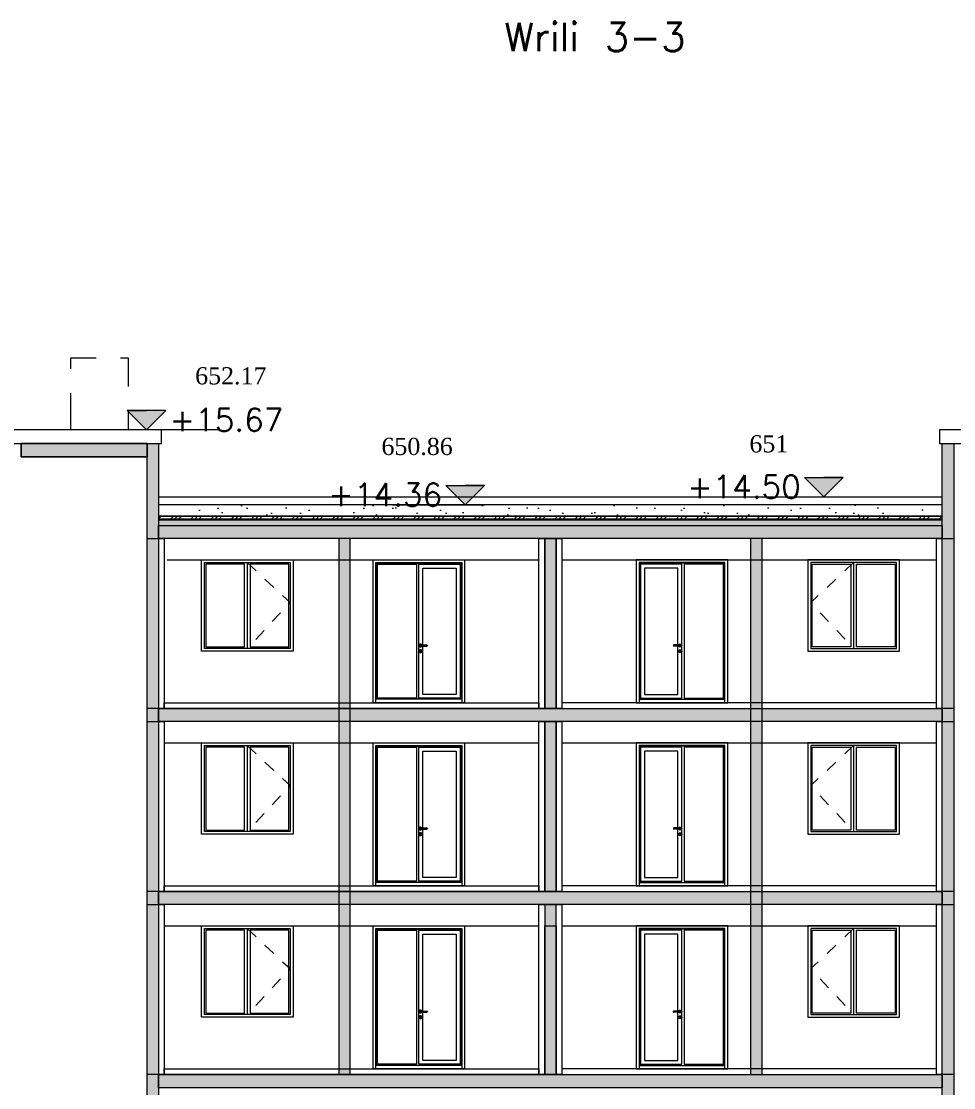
# Model space of a CAD drawing. Header units: metres. Extents: x 476297 to 476657, y 4620828 to 4621206.
# Drawn here: x 476544.78 to 476561.08, y 4621145.32 to 4621163.97 of the extents above; entities that cross this region are included whole.
import ezdxf

# ---------------------------------------------------------------- set-up
doc = ezdxf.new("R2010")
doc.units = ezdxf.units.M
doc.header["$MEASUREMENT"] = 0
doc.linetypes.add('Dashed', pattern=[0.423333, 0.211667, -0.211667])
doc.linetypes.add('Long Dashed', pattern=[1.058333, 0.635, -0.423333])
for name, color, linetype in [('0_0 Architecture', 7, 'Continuous'), ('0_Pen_No__1', 7, 'Continuous'), ('0_Pen_No__250', 7, 'Continuous'), ('0_Pen_No__7', 7, 'Continuous'), ('2D Drafting - General_Pen_No__250', 7, 'Continuous'), ('2D Drafting - General_Pen_No__7', 7, 'Continuous'), ('Annotation - Text_Pen_No__7_Pen_No__7', 7, 'Continuous'), ('gegmebi_Pen_No__7', 7, 'Continuous'), ('New0_Pen_No__7', 7, 'Continuous'), ('New2D Drafting - General_Pen_No__1', 7, 'Continuous'), ('New2D Drafting - General_Pen_No__250', 7, 'Continuous'), ('New2D Drafting - General_Pen_No__250_Pen_No__7', 7, 'Continuous'), ('Newgegmebi_Pen_No__7', 7, 'Continuous'), ('NewNew_piketebi_Pen_No__7', 7, 'Continuous'), ('NewStructural - Bearing', 7, 'Continuous'), ('Structural - Bearing_Pen_No__7_Pen_No__7', 7, 'Continuous'), ('zoma', 7, 'Continuous'), ('zoma_Pen_No__1', 7, 'Continuous')]:
    doc.layers.add(name, color=color, linetype=linetype)
doc.styles.add('GENERATED_STYLE_2', font='arial.ttf')
doc.styles.add('GENERATED_STYLE_6', font='times.ttf')
doc.dimstyles.new('GENERATED_STYLE__1', dxfattribs={"dimtxt": 0.2, "dimasz": 0.064421, "dimexe": 0.18, "dimexo": 0.003, "dimgap": 0.09, "dimtad": 1, "dimtih": 1, "dimtoh": 1, "dimzin": 0, "dimdsep": 46, "dimtxsty": 'GENERATED_STYLE_2', "dimblk": 'ARROWHEAD_2', "dimblk1": 'ARROWHEAD_2', "dimblk2": 'ARROWHEAD_2', "dimcen": 0.09, "dimclrd": 142, "dimclre": 142, "dimclrt": 142, "dimadec": 0, "dimazin": 0, "dimtfac": 1, "dimtdec": 4, "dimtmove": 0, "dimatfit": 3, "dimfxl": 1, "dimtolj": 1, "dimtzin": 0, "dimarcsym": 0})

# ---------------------------------------------------------------- blocks, each defined once
blk = doc.blocks.new('*D105', base_point=(476844.527, 4621385.791))
at = {"layer": 'zoma', "color": 142, "linetype": 'Continuous', "lineweight": 0, "transparency": 16777216}
for p, q in [((476533.019, 4621138.123), (476533.061, 4621138.123)), ((476533.085, 4621138.165), (476533.036, 4621138.081)), ((476533.061, 4621138.059), (476533.061, 4621138.187)), ((476533.061, 4621138.123), (476575.001, 4621138.123)), ((476574.976, 4621138.081), (476575.025, 4621138.165)), ((476575.001, 4621138.059), (476575.001, 4621138.187)), ((476575.001, 4621138.123), (476575.042, 4621138.123))]:
    blk.add_line(p, q, dxfattribs=at)
at = {"layer": 'zoma', "color": 142, "lineweight": 0, "transparency": 16777216, "insert": (476553.689, 4621138.163), "char_height": 0.2, "attachment_point": 7, "style": 'GENERATED_STYLE_2'}
blk.add_mtext('\\A1;{\\pql;\\fArial CYR|b0|i0|c204|p34;41,94}', dxfattribs=at)
blk = doc.blocks.new('ARROWHEAD_2')
at = {"color": 0, "linetype": 'Continuous', "lineweight": 0}
for p, q in [((0, 0), (-1, 0)), ((-0.38, -0.66), (0.38, 0.66))]:
    blk.add_line(p, q, dxfattribs=at)

msp = doc.modelspace()

# ---------------------------------------------------------------- hatches: boundary and pattern name
at = {"layer": '0_0 Architecture', "linetype": 'Continuous', "lineweight": 0}
h = msp.add_hatch(dxfattribs=at)
h.set_pattern_fill('CUT_STONE', style=0, pattern_type=2)
h.set_pattern_definition([(45, (476844.52715, 4621386.59104), (-0.25455844, 0.25455844), [0, -0.24, 0, -0.36]), (110, (476845.32715, 4621386.59104), (0.33828934, 0.12312725), [0, -0.176, 0, -0.304])])
h.paths.add_polyline_path([(476560.881, 4621155.512), (476547.181, 4621155.512), (476547.181, 4621155.312), (476560.881, 4621155.312)])
h = msp.add_hatch(dxfattribs=at)
h.set_pattern_fill('ALUMINUM', style=0, pattern_type=2)
h.set_pattern_definition([(45, (476844.52715, 4621385.79104), (-0.1767767, 0.1767767), []), (45, (476844.4918, 4621385.8264), (-0.1767767, 0.1767767), []), (45, (476844.45644, 4621385.86175), (-0.1767767, 0.1767767), [])])
h.paths.add_polyline_path([(476560.881, 4621155.312), (476547.181, 4621155.312), (476547.181, 4621155.262), (476560.881, 4621155.262)])
h = msp.add_hatch(dxfattribs=at)
h.set_pattern_fill('STRUCTURAL_CONCRETE', style=0, pattern_type=2)
h.set_pattern_definition([(0, (476844.52715, 4621385.79104), (0, 0.6235383), [0.06, -0.3]), (0, (476844.70715, 4621386.1028), (0, 0.6235383), [0.06, -0.3]), (60, (476844.52715, 4621385.79104), (-0.54, 0.3117692), [0.06, -0.3]), (60, (476844.88715, 4621385.79104), (-0.54, 0.3117692), [0.06, -0.3]), (120, (476844.58715, 4621385.79104), (0.54, 0.3117692), [0.06, -0.3]), (120, (476844.94715, 4621385.79104), (0.54, 0.3117692), [0.06, -0.3]), (0, (476844.52715, 4621385.85104), (0, 0.120000005), [0, -0.120000005, 0, -0.180000007]), (45, (476844.58715, 4621385.85104), (-0.084852817, 0.084852817), [0, -0.090000004, 0, -0.150000006])])
h.paths.add_polyline_path([(476560.881, 4621155.251), (476547.181, 4621155.251), (476547.181, 4621155.152), (476560.881, 4621155.152)])
at = {"layer": '0_Pen_No__250', "linetype": 'Continuous', "lineweight": 0}
for points in [[(476546.971, 4621156.822), (476547.309, 4621157.159), (476546.634, 4621157.159)], [(476558.811, 4621155.651), (476558.474, 4621155.989), (476559.149, 4621155.989)], [(476552.54, 4621155.512), (476552.203, 4621155.85), (476552.878, 4621155.85)]]:
    msp.add_hatch(color=142, dxfattribs=at).paths.add_polyline_path(points)
at = {"layer": '2D Drafting - General_Pen_No__250', "linetype": 'Continuous', "lineweight": 0}
for points in [[(476560.881, 4621155.152), (476560.881, 4621154.922), (476547.181, 4621154.922), (476547.181, 4621155.152)], [(476547.181, 4621151.952), (476560.881, 4621151.952), (476560.881, 4621151.722), (476547.181, 4621151.722)], [(476560.881, 4621148.752), (476560.881, 4621148.522), (476547.181, 4621148.522), (476547.181, 4621148.752)], [(476547.181, 4621145.552), (476560.881, 4621145.552), (476560.881, 4621145.322), (476547.181, 4621145.322)]]:
    msp.add_hatch(color=7, dxfattribs=at).paths.add_polyline_path(points)
at = {"layer": 'New2D Drafting - General_Pen_No__250', "linetype": 'Continuous', "lineweight": 0}
for color, points in [(7, [(476544.781, 4621156.352), (476544.781, 4621156.582), (476546.981, 4621156.582), (476546.981, 4621156.352)]), (154, [(476546.981, 4621156.582), (476547.181, 4621156.582), (476547.181, 4621140.352), (476546.981, 4621140.352)]), (154, [(476560.881, 4621140.352), (476560.881, 4621156.582), (476561.081, 4621156.582), (476561.081, 4621140.352)]), (7, [(476550.33, 4621145.551), (476550.53, 4621145.551), (476550.53, 4621154.922), (476550.33, 4621154.922)]), (7, [(476553.931, 4621154.922), (476554.131, 4621154.922), (476554.131, 4621151.952), (476553.931, 4621151.952)]), (7, [(476554.131, 4621154.922), (476553.931, 4621154.922), (476553.931, 4621151.952), (476554.131, 4621151.952)]), (7, [(476557.53, 4621145.551), (476557.73, 4621145.551), (476557.73, 4621154.922), (476557.53, 4621154.922)]), (7, [(476553.931, 4621151.722), (476554.131, 4621151.722), (476554.131, 4621148.752), (476553.931, 4621148.752)]), (7, [(476554.131, 4621151.722), (476553.931, 4621151.722), (476553.931, 4621148.752), (476554.131, 4621148.752)]), (7, [(476554.131, 4621148.522), (476553.931, 4621148.522), (476553.931, 4621145.551), (476554.131, 4621145.551)]), (7, [(476553.931, 4621148.152), (476554.131, 4621148.152), (476554.131, 4621145.552), (476553.931, 4621145.552)])]:
    msp.add_hatch(color=color, dxfattribs=at).paths.add_polyline_path(points)
at = {"layer": 'New2D Drafting - General_Pen_No__250_Pen_No__7', "linetype": 'Continuous', "lineweight": 0}
h = msp.add_hatch(dxfattribs=at)
h.set_pattern_fill('BATT_INSULATION', style=0, pattern_type=2)
h.set_pattern_definition([(60, (476844.52715, 4621385.791044), (-0.038971143, 0.0225), []), (122.833095, (476844.52715, 4621385.791044), (0.0368060797, 0.01875), [])])
h.paths.add_polyline_path([(476547.181, 4621155.251), (476560.881, 4621155.251), (476560.881, 4621155.262), (476547.181, 4621155.262)])

# ---------------------------------------------------------------- linework, layer by layer
at = {"layer": '0_0 Architecture', "color": 7, "linetype": 'Continuous', "lineweight": 0, "flags": 128}
for points in [[(476560.881, 4621155.512), (476547.181, 4621155.512), (476547.181, 4621155.312), (476560.881, 4621155.312)], [(476560.881, 4621155.312), (476547.181, 4621155.312), (476547.181, 4621155.262), (476560.881, 4621155.262)], [(476560.881, 4621155.251), (476547.181, 4621155.251), (476547.181, 4621155.152), (476560.881, 4621155.152)]]:
    msp.add_lwpolyline(points, close=True, dxfattribs=at)
at = {"layer": '0_Pen_No__1', "color": 7, "linetype": 'Continuous', "lineweight": 0, "flags": 128}
for points in [[(476546.971, 4621156.822), (476546.634, 4621157.159), (476546.971, 4621157.159)], [(476546.971, 4621156.822), (476547.309, 4621157.159), (476546.971, 4621157.159)], [(476548.234, 4621156.822), (476546.634, 4621156.822)], [(476558.811, 4621155.651), (476558.474, 4621155.989), (476558.811, 4621155.989)], [(476558.811, 4621155.651), (476559.149, 4621155.989), (476558.811, 4621155.989)], [(476552.54, 4621155.512), (476552.203, 4621155.85), (476552.54, 4621155.85)], [(476552.54, 4621155.512), (476552.878, 4621155.85), (476552.54, 4621155.85)], [(476557.549, 4621155.652), (476559.149, 4621155.651)], [(476551.278, 4621155.512), (476552.878, 4621155.512)]]:
    msp.add_lwpolyline(points, dxfattribs=at)
at = {"layer": '0_Pen_No__250', "color": 142, "linetype": 'Continuous', "lineweight": 0, "flags": 128}
for points in [[(476546.971, 4621156.822), (476547.309, 4621157.159), (476546.634, 4621157.159)], [(476558.811, 4621155.651), (476558.474, 4621155.989), (476559.149, 4621155.989)], [(476552.54, 4621155.512), (476552.203, 4621155.85), (476552.878, 4621155.85)]]:
    msp.add_lwpolyline(points, close=True, dxfattribs=at)
at = {"layer": '0_Pen_No__7', "color": 252, "linetype": 'Continuous', "lineweight": 0, "flags": 128}
for points in [[(476547.931, 4621154.552), (476549.531, 4621154.552), (476549.531, 4621152.952), (476547.931, 4621152.952)], [(476560.131, 4621154.552), (476558.531, 4621154.552), (476558.531, 4621152.952), (476560.131, 4621152.952)], [(476547.931, 4621151.352), (476549.531, 4621151.352), (476549.531, 4621149.752), (476547.931, 4621149.752)], [(476560.131, 4621151.352), (476558.531, 4621151.352), (476558.531, 4621149.752), (476560.131, 4621149.752)], [(476547.931, 4621148.152), (476549.531, 4621148.152), (476549.531, 4621146.552), (476547.931, 4621146.552)], [(476560.131, 4621148.152), (476558.531, 4621148.152), (476558.531, 4621146.552), (476560.131, 4621146.552)]]:
    msp.add_lwpolyline(points, close=True, dxfattribs=at)
at = {"layer": '2D Drafting - General_Pen_No__250', "color": 7, "linetype": 'Continuous', "lineweight": 0, "flags": 128}
for points in [[(476560.881, 4621155.152), (476560.881, 4621154.922), (476547.181, 4621154.922), (476547.181, 4621155.152)], [(476547.181, 4621151.952), (476560.881, 4621151.952), (476560.881, 4621151.722), (476547.181, 4621151.722)], [(476560.881, 4621148.752), (476560.881, 4621148.522), (476547.181, 4621148.522), (476547.181, 4621148.752)], [(476547.181, 4621145.552), (476560.881, 4621145.552), (476560.881, 4621145.322), (476547.181, 4621145.322)]]:
    msp.add_lwpolyline(points, close=True, dxfattribs=at)
at = {"layer": '2D Drafting - General_Pen_No__7', "color": 252, "linetype": 'Dashed', "lineweight": 0, "flags": 128}
for points in [[(476548.73, 4621154.502), (476549.48, 4621153.803), (476548.731, 4621153.002)], [(476559.331, 4621154.502), (476558.581, 4621153.803), (476559.331, 4621153.002)], [(476548.73, 4621151.302), (476549.48, 4621150.603), (476548.731, 4621149.802)], [(476559.331, 4621151.302), (476558.581, 4621150.603), (476559.331, 4621149.802)], [(476548.73, 4621148.102), (476549.48, 4621147.403), (476548.731, 4621146.602)], [(476559.331, 4621148.102), (476558.581, 4621147.403), (476559.331, 4621146.602)]]:
    msp.add_lwpolyline(points, dxfattribs=at)
at = {"layer": '2D Drafting - General_Pen_No__7', "color": 252, "linetype": 'Continuous', "lineweight": 0, "flags": 128}
for points in [[(476552.526, 4621152.052), (476550.93, 4621152.052), (476550.93, 4621154.552), (476552.53, 4621154.552)], [(476552.53, 4621154.552), (476552.53, 4621152.052), (476552.526, 4621152.052)], [(476555.535, 4621152.052), (476557.131, 4621152.052), (476557.131, 4621154.552), (476555.531, 4621154.552)], [(476555.531, 4621154.552), (476555.531, 4621152.052), (476555.535, 4621152.052)], [(476552.526, 4621148.852), (476550.93, 4621148.852), (476550.93, 4621151.352), (476552.53, 4621151.352)], [(476552.53, 4621151.352), (476552.53, 4621148.852), (476552.526, 4621148.852)], [(476555.535, 4621148.852), (476557.131, 4621148.852), (476557.131, 4621151.352), (476555.531, 4621151.352)], [(476555.531, 4621151.352), (476555.531, 4621148.852), (476555.535, 4621148.852)], [(476552.526, 4621145.652), (476550.93, 4621145.652), (476550.93, 4621148.152), (476552.53, 4621148.152)], [(476552.53, 4621148.152), (476552.53, 4621145.652), (476552.526, 4621145.652)], [(476555.534, 4621145.652), (476557.13, 4621145.652), (476557.13, 4621148.152), (476555.53, 4621148.152)], [(476555.53, 4621148.152), (476555.53, 4621145.652), (476555.534, 4621145.652)]]:
    msp.add_lwpolyline(points, dxfattribs=at)
for points in [[(476550.98, 4621154.502), (476552.48, 4621154.502), (476552.48, 4621152.052), (476550.98, 4621152.052)], [(476550.99, 4621154.492), (476552.47, 4621154.492), (476552.47, 4621152.112), (476550.99, 4621152.112)], [(476551.005, 4621154.477), (476551.69, 4621154.477), (476551.69, 4621152.132), (476551.005, 4621152.132)], [(476551.73, 4621154.477), (476552.455, 4621154.477), (476552.455, 4621152.132), (476551.73, 4621152.132)], [(476557.081, 4621154.502), (476555.581, 4621154.502), (476555.581, 4621152.052), (476557.081, 4621152.052)], [(476557.071, 4621154.492), (476555.591, 4621154.492), (476555.591, 4621152.112), (476557.071, 4621152.112)], [(476556.331, 4621154.477), (476555.606, 4621154.477), (476555.606, 4621152.132), (476556.331, 4621152.132)], [(476557.056, 4621154.477), (476556.371, 4621154.477), (476556.371, 4621152.132), (476557.056, 4621152.132)], [(476551.8, 4621154.407), (476552.385, 4621154.407), (476552.385, 4621152.197), (476551.8, 4621152.197)], [(476556.261, 4621154.407), (476555.676, 4621154.407), (476555.676, 4621152.197), (476556.261, 4621152.197)], [(476550.98, 4621151.302), (476552.48, 4621151.302), (476552.48, 4621148.852), (476550.98, 4621148.852)], [(476550.99, 4621151.292), (476552.47, 4621151.292), (476552.47, 4621148.912), (476550.99, 4621148.912)], [(476557.081, 4621151.302), (476555.581, 4621151.302), (476555.581, 4621148.852), (476557.081, 4621148.852)], [(476557.071, 4621151.292), (476555.591, 4621151.292), (476555.591, 4621148.912), (476557.071, 4621148.912)], [(476551.005, 4621151.277), (476551.69, 4621151.277), (476551.69, 4621148.932), (476551.005, 4621148.932)], [(476551.73, 4621151.277), (476552.455, 4621151.277), (476552.455, 4621148.932), (476551.73, 4621148.932)], [(476551.8, 4621151.207), (476552.385, 4621151.207), (476552.385, 4621148.997), (476551.8, 4621148.997)], [(476556.331, 4621151.277), (476555.606, 4621151.277), (476555.606, 4621148.932), (476556.331, 4621148.932)], [(476556.261, 4621151.207), (476555.676, 4621151.207), (476555.676, 4621148.997), (476556.261, 4621148.997)], [(476557.056, 4621151.277), (476556.371, 4621151.277), (476556.371, 4621148.932), (476557.056, 4621148.932)], [(476550.98, 4621148.102), (476552.48, 4621148.102), (476552.48, 4621145.652), (476550.98, 4621145.652)], [(476550.99, 4621148.092), (476552.47, 4621148.092), (476552.47, 4621145.712), (476550.99, 4621145.712)], [(476551.005, 4621148.077), (476551.69, 4621148.077), (476551.69, 4621145.732), (476551.005, 4621145.732)], [(476551.73, 4621148.077), (476552.455, 4621148.077), (476552.455, 4621145.732), (476551.73, 4621145.732)], [(476551.8, 4621148.007), (476552.385, 4621148.007), (476552.385, 4621145.797), (476551.8, 4621145.797)], [(476557.08, 4621148.102), (476555.58, 4621148.102), (476555.58, 4621145.652), (476557.08, 4621145.652)], [(476557.07, 4621148.092), (476555.59, 4621148.092), (476555.59, 4621145.712), (476557.07, 4621145.712)], [(476556.33, 4621148.077), (476555.605, 4621148.077), (476555.605, 4621145.732), (476556.33, 4621145.732)], [(476556.26, 4621148.007), (476555.675, 4621148.007), (476555.675, 4621145.797), (476556.26, 4621145.797)], [(476557.055, 4621148.077), (476556.37, 4621148.077), (476556.37, 4621145.732), (476557.055, 4621145.732)]]:
    msp.add_lwpolyline(points, close=True, dxfattribs=at)
at = {"layer": 'gegmebi_Pen_No__7', "color": 7, "linetype": 'Continuous', "lineweight": 0}
msp.add_line((476547.181, 4621155.651), (476560.881, 4621155.651), dxfattribs=at)
at = {"layer": 'gegmebi_Pen_No__7', "color": 7, "linetype": 'Continuous', "lineweight": 0, "flags": 128}
for points in [[(476553.831, 4621151.952), (476547.281, 4621151.952), (476547.281, 4621152.052), (476553.831, 4621152.052)], [(476554.231, 4621151.952), (476560.781, 4621151.952), (476560.781, 4621152.052), (476554.231, 4621152.052)], [(476553.831, 4621148.752), (476547.281, 4621148.752), (476547.281, 4621148.852), (476553.831, 4621148.852)], [(476554.231, 4621148.752), (476560.781, 4621148.752), (476560.781, 4621148.852), (476554.231, 4621148.852)], [(476553.831, 4621145.551), (476547.281, 4621145.551), (476547.281, 4621145.652), (476553.831, 4621145.652)], [(476554.231, 4621145.551), (476560.781, 4621145.551), (476560.781, 4621145.652), (476554.231, 4621145.652)]]:
    msp.add_lwpolyline(points, close=True, dxfattribs=at)
at = {"layer": 'New0_Pen_No__7', "color": 7, "linetype": 'Continuous', "lineweight": 0, "flags": 128}
msp.add_lwpolyline([(476544.781, 4621156.352), (476546.981, 4621156.352), (476546.981, 4621156.582), (476544.781, 4621156.582)], close=True, dxfattribs=at)
at = {"layer": 'New2D Drafting - General_Pen_No__1', "color": 252, "linetype": 'Long Dashed', "lineweight": 0, "flags": 128}
msp.add_lwpolyline([(476545.648, 4621156.832), (476545.648, 4621158.082), (476546.648, 4621158.082), (476546.648, 4621156.832)], dxfattribs=at)
at = {"layer": 'New2D Drafting - General_Pen_No__250', "color": 7, "linetype": 'Continuous', "lineweight": 0, "flags": 128}
for points in [[(476544.781, 4621156.352), (476544.781, 4621156.582), (476546.981, 4621156.582), (476546.981, 4621156.352)], [(476546.981, 4621156.582), (476547.181, 4621156.582), (476547.181, 4621140.352), (476546.981, 4621140.352)], [(476560.881, 4621140.352), (476560.881, 4621156.582), (476561.081, 4621156.582), (476561.081, 4621140.352)], [(476550.33, 4621145.551), (476550.53, 4621145.551), (476550.53, 4621154.922), (476550.33, 4621154.922)], [(476553.931, 4621154.922), (476554.131, 4621154.922), (476554.131, 4621151.952), (476553.931, 4621151.952)], [(476554.131, 4621154.922), (476553.931, 4621154.922), (476553.931, 4621151.952), (476554.131, 4621151.952)], [(476557.53, 4621145.551), (476557.73, 4621145.551), (476557.73, 4621154.922), (476557.53, 4621154.922)], [(476553.931, 4621151.722), (476554.131, 4621151.722), (476554.131, 4621148.752), (476553.931, 4621148.752)], [(476554.131, 4621151.722), (476553.931, 4621151.722), (476553.931, 4621148.752), (476554.131, 4621148.752)], [(476554.131, 4621148.522), (476553.931, 4621148.522), (476553.931, 4621145.551), (476554.131, 4621145.551)], [(476553.931, 4621148.152), (476554.131, 4621148.152), (476554.131, 4621145.552), (476553.931, 4621145.552)]]:
    msp.add_lwpolyline(points, close=True, dxfattribs=at)
at = {"layer": 'New2D Drafting - General_Pen_No__250_Pen_No__7', "color": 7, "linetype": 'Continuous', "lineweight": 0, "flags": 128}
msp.add_lwpolyline([(476547.181, 4621155.251), (476560.881, 4621155.251), (476560.881, 4621155.262), (476547.181, 4621155.262)], close=True, dxfattribs=at)
at = {"layer": 'Newgegmebi_Pen_No__7', "color": 251, "linetype": 'Continuous', "lineweight": 0}
for p, q in [((476547.33, 4621154.552), (476553.831, 4621154.552)), ((476548.88, 4621154.552), (476553.831, 4621154.552)), ((476554.231, 4621154.552), (476560.781, 4621154.552)), ((476554.231, 4621154.552), (476560.781, 4621154.552)), ((476554.231, 4621154.552), (476560.781, 4621154.552)), ((476547.281, 4621151.352), (476553.831, 4621151.352)), ((476554.231, 4621151.352), (476560.781, 4621151.352)), ((476547.281, 4621148.152), (476553.831, 4621148.152)), ((476554.231, 4621148.152), (476560.781, 4621148.152))]:
    msp.add_line(p, q, dxfattribs=at)
at = {"layer": 'Newgegmebi_Pen_No__7', "color": 7, "linetype": 'Continuous', "lineweight": 0}
for points in [[(476547.281, 4621151.952), (476546.981, 4621151.952), (476546.981, 4621154.922), (476547.281, 4621154.922)], [(476554.231, 4621151.952), (476553.831, 4621151.952), (476553.831, 4621154.922), (476554.231, 4621154.922)], [(476561.081, 4621151.952), (476560.781, 4621151.952), (476560.781, 4621154.922), (476561.081, 4621154.922)], [(476547.281, 4621148.752), (476546.981, 4621148.752), (476546.981, 4621151.722), (476547.281, 4621151.722)], [(476554.231, 4621148.752), (476553.831, 4621148.752), (476553.831, 4621151.722), (476554.231, 4621151.722)], [(476561.081, 4621148.752), (476560.781, 4621148.752), (476560.781, 4621151.722), (476561.081, 4621151.722)], [(476547.281, 4621145.551), (476546.981, 4621145.551), (476546.981, 4621148.522), (476547.281, 4621148.522)], [(476554.231, 4621145.551), (476553.831, 4621145.551), (476553.831, 4621148.522), (476554.231, 4621148.522)], [(476561.081, 4621145.551), (476560.781, 4621145.551), (476560.781, 4621148.522), (476561.081, 4621148.522)]]:
    msp.add_lwpolyline(points, close=True, dxfattribs=at)
at = {"layer": 'NewStructural - Bearing', "color": 252, "linetype": 'Continuous', "lineweight": 0}
for p, q in [((476551.738, 4621153.066), (476551.734, 4621153.052)), ((476551.734, 4621153.052), (476551.738, 4621153.039)), ((476551.738, 4621152.966), (476551.734, 4621152.952)), ((476551.747, 4621153.075), (476551.738, 4621153.066)), ((476551.738, 4621153.039), (476551.747, 4621153.029)), ((476551.747, 4621152.975), (476551.738, 4621152.966)), ((476551.761, 4621153.079), (476551.747, 4621153.075)), ((476551.747, 4621153.029), (476551.761, 4621153.025)), ((476551.761, 4621152.979), (476551.747, 4621152.975)), ((476551.754, 4621153.059), (476551.751, 4621153.052)), ((476551.751, 4621153.052), (476551.754, 4621153.045)), ((476551.755, 4621153.059), (476551.753, 4621153.052)), ((476551.753, 4621153.052), (476551.755, 4621153.045)), ((476551.761, 4621153.062), (476551.754, 4621153.059)), ((476551.754, 4621153.045), (476551.761, 4621153.042)), ((476551.754, 4621152.964), (476551.756, 4621152.967)), ((476551.754, 4621152.964), (476551.754, 4621152.962)), ((476551.756, 4621152.956), (476551.754, 4621152.962)), ((476551.756, 4621152.967), (476551.761, 4621152.969)), ((476551.756, 4621152.955), (476551.756, 4621152.956)), ((476551.76, 4621153.059), (476551.758, 4621153.052)), ((476551.758, 4621153.052), (476551.76, 4621153.045)), ((476551.774, 4621153.075), (476551.761, 4621153.079)), ((476551.761, 4621153.062), (476551.762, 4621153.062)), ((476551.761, 4621153.042), (476551.762, 4621153.042)), ((476551.761, 4621153.025), (476551.774, 4621153.029)), ((476551.774, 4621152.975), (476551.761, 4621152.979)), ((476551.761, 4621152.969), (476551.766, 4621152.967)), ((476551.762, 4621153.062), (476551.765, 4621153.062)), ((476551.762, 4621153.042), (476551.765, 4621153.042)), ((476551.765, 4621153.062), (476551.77, 4621153.062)), ((476551.765, 4621153.042), (476551.77, 4621153.042)), ((476551.767, 4621153.059), (476551.766, 4621153.052)), ((476551.766, 4621153.052), (476551.767, 4621153.045)), ((476551.768, 4621152.964), (476551.766, 4621152.967)), ((476551.768, 4621152.962), (476551.766, 4621152.956)), ((476551.766, 4621152.956), (476551.766, 4621152.955)), ((476551.768, 4621152.964), (476551.768, 4621152.962)), ((476551.77, 4621153.062), (476551.776, 4621153.062)), ((476551.77, 4621153.042), (476551.776, 4621153.042)), ((476551.784, 4621153.066), (476551.774, 4621153.075)), ((476551.774, 4621153.029), (476551.784, 4621153.039)), ((476551.784, 4621152.966), (476551.774, 4621152.975)), ((476551.776, 4621153.062), (476551.856, 4621153.062)), ((476551.776, 4621153.042), (476551.856, 4621153.042)), ((476551.785, 4621153.062), (476551.784, 4621153.066)), ((476551.784, 4621153.039), (476551.785, 4621153.042)), ((476551.788, 4621152.952), (476551.784, 4621152.966)), ((476551.856, 4621153.062), (476551.862, 4621153.062)), ((476551.856, 4621153.042), (476551.862, 4621153.042)), ((476551.862, 4621153.062), (476551.867, 4621153.062)), ((476551.862, 4621153.042), (476551.867, 4621153.042)), ((476551.864, 4621153.059), (476551.866, 4621153.052)), ((476551.866, 4621153.052), (476551.864, 4621153.045)), ((476551.867, 4621153.062), (476551.87, 4621153.062)), ((476551.867, 4621153.042), (476551.87, 4621153.042)), ((476551.87, 4621153.062), (476551.871, 4621153.062)), ((476551.87, 4621153.042), (476551.871, 4621153.042)), ((476551.871, 4621153.062), (476551.878, 4621153.059)), ((476551.878, 4621153.045), (476551.871, 4621153.042)), ((476551.872, 4621153.059), (476551.874, 4621153.052)), ((476551.874, 4621153.052), (476551.872, 4621153.045)), ((476551.877, 4621153.059), (476551.879, 4621153.052)), ((476551.879, 4621153.052), (476551.877, 4621153.045)), ((476551.878, 4621153.059), (476551.881, 4621153.052)), ((476551.881, 4621153.052), (476551.878, 4621153.045)), ((476556.183, 4621153.059), (476556.18, 4621153.052)), ((476556.18, 4621153.052), (476556.183, 4621153.045)), ((476556.185, 4621153.059), (476556.182, 4621153.052)), ((476556.182, 4621153.052), (476556.185, 4621153.045)), ((476556.19, 4621153.062), (476556.183, 4621153.059)), ((476556.183, 4621153.045), (476556.19, 4621153.042)), ((476556.19, 4621153.059), (476556.187, 4621153.052)), ((476556.187, 4621153.052), (476556.19, 4621153.045)), ((476556.191, 4621153.062), (476556.19, 4621153.062)), ((476556.191, 4621153.042), (476556.19, 4621153.042)), ((476556.195, 4621153.062), (476556.191, 4621153.062)), ((476556.195, 4621153.042), (476556.191, 4621153.042)), ((476556.199, 4621153.062), (476556.195, 4621153.062)), ((476556.199, 4621153.042), (476556.195, 4621153.042)), ((476556.197, 4621153.059), (476556.196, 4621153.052)), ((476556.196, 4621153.052), (476556.197, 4621153.045)), ((476556.205, 4621153.062), (476556.199, 4621153.062)), ((476556.205, 4621153.042), (476556.199, 4621153.042)), ((476556.285, 4621153.062), (476556.205, 4621153.062)), ((476556.285, 4621153.042), (476556.205, 4621153.042)), ((476556.273, 4621152.952), (476556.277, 4621152.966)), ((476556.276, 4621153.062), (476556.277, 4621153.066)), ((476556.277, 4621153.039), (476556.276, 4621153.042)), ((476556.277, 4621153.066), (476556.287, 4621153.075)), ((476556.287, 4621153.029), (476556.277, 4621153.039)), ((476556.277, 4621152.966), (476556.287, 4621152.975)), ((476556.291, 4621153.062), (476556.285, 4621153.062)), ((476556.291, 4621153.042), (476556.285, 4621153.042)), ((476556.287, 4621153.075), (476556.3, 4621153.079)), ((476556.3, 4621153.025), (476556.287, 4621153.029)), ((476556.287, 4621152.975), (476556.3, 4621152.979)), ((476556.296, 4621153.062), (476556.291, 4621153.062)), ((476556.296, 4621153.042), (476556.291, 4621153.042)), ((476556.294, 4621152.964), (476556.293, 4621152.962)), ((476556.293, 4621152.962), (476556.295, 4621152.956)), ((476556.294, 4621153.059), (476556.295, 4621153.052)), ((476556.295, 4621153.052), (476556.294, 4621153.045)), ((476556.294, 4621152.964), (476556.295, 4621152.967)), ((476556.3, 4621152.969), (476556.295, 4621152.967)), ((476556.295, 4621152.956), (476556.295, 4621152.955)), ((476556.299, 4621153.062), (476556.296, 4621153.062)), ((476556.299, 4621153.042), (476556.296, 4621153.042)), ((476556.3, 4621153.062), (476556.299, 4621153.062)), ((476556.3, 4621153.042), (476556.299, 4621153.042)), ((476556.3, 4621153.079), (476556.314, 4621153.075)), ((476556.3, 4621153.062), (476556.307, 4621153.059)), ((476556.307, 4621153.045), (476556.3, 4621153.042)), ((476556.314, 4621153.029), (476556.3, 4621153.025)), ((476556.3, 4621152.979), (476556.314, 4621152.975)), ((476556.306, 4621152.967), (476556.3, 4621152.969)), ((476556.301, 4621153.059), (476556.303, 4621153.052)), ((476556.303, 4621153.052), (476556.301, 4621153.045)), ((476556.305, 4621152.956), (476556.308, 4621152.962)), ((476556.305, 4621152.955), (476556.305, 4621152.956)), ((476556.306, 4621153.059), (476556.309, 4621153.052)), ((476556.309, 4621153.052), (476556.306, 4621153.045)), ((476556.307, 4621152.964), (476556.306, 4621152.967)), ((476556.307, 4621153.059), (476556.31, 4621153.052)), ((476556.31, 4621153.052), (476556.307, 4621153.045)), ((476556.307, 4621152.964), (476556.308, 4621152.962)), ((476556.314, 4621153.075), (476556.324, 4621153.066)), ((476556.324, 4621153.039), (476556.314, 4621153.029)), ((476556.314, 4621152.975), (476556.324, 4621152.966)), ((476556.324, 4621153.066), (476556.327, 4621153.052)), ((476556.327, 4621153.052), (476556.324, 4621153.039)), ((476556.324, 4621152.966), (476556.327, 4621152.952)), ((476551.734, 4621152.952), (476551.738, 4621152.939)), ((476551.738, 4621152.939), (476551.747, 4621152.929)), ((476551.747, 4621152.929), (476551.761, 4621152.925)), ((476551.756, 4621152.955), (476551.756, 4621152.952)), ((476551.756, 4621152.952), (476551.756, 4621152.949)), ((476551.756, 4621152.949), (476551.756, 4621152.943)), ((476551.756, 4621152.943), (476551.756, 4621152.94)), ((476551.757, 4621152.936), (476551.756, 4621152.94)), ((476551.761, 4621152.935), (476551.757, 4621152.936)), ((476551.765, 4621152.936), (476551.761, 4621152.935)), ((476551.761, 4621152.925), (476551.774, 4621152.929)), ((476551.766, 4621152.94), (476551.765, 4621152.936)), ((476551.766, 4621152.955), (476551.766, 4621152.952)), ((476551.766, 4621152.952), (476551.766, 4621152.949)), ((476551.766, 4621152.949), (476551.766, 4621152.943)), ((476551.766, 4621152.943), (476551.766, 4621152.94)), ((476551.774, 4621152.929), (476551.784, 4621152.939)), ((476551.784, 4621152.939), (476551.788, 4621152.952)), ((476556.277, 4621152.939), (476556.273, 4621152.952)), ((476556.287, 4621152.929), (476556.277, 4621152.939)), ((476556.3, 4621152.925), (476556.287, 4621152.929)), ((476556.295, 4621152.955), (476556.295, 4621152.952)), ((476556.295, 4621152.952), (476556.295, 4621152.949)), ((476556.295, 4621152.949), (476556.295, 4621152.943)), ((476556.295, 4621152.943), (476556.295, 4621152.94)), ((476556.295, 4621152.94), (476556.297, 4621152.936)), ((476556.297, 4621152.936), (476556.3, 4621152.935)), ((476556.3, 4621152.935), (476556.304, 4621152.936)), ((476556.314, 4621152.929), (476556.3, 4621152.925)), ((476556.304, 4621152.936), (476556.305, 4621152.94)), ((476556.305, 4621152.955), (476556.305, 4621152.952)), ((476556.305, 4621152.952), (476556.305, 4621152.949)), ((476556.305, 4621152.949), (476556.305, 4621152.943)), ((476556.305, 4621152.943), (476556.305, 4621152.94)), ((476556.324, 4621152.939), (476556.314, 4621152.929)), ((476556.327, 4621152.952), (476556.324, 4621152.939)), ((476551.738, 4621149.866), (476551.734, 4621149.852)), ((476551.734, 4621149.852), (476551.738, 4621149.839)), ((476551.747, 4621149.876), (476551.738, 4621149.866)), ((476551.738, 4621149.839), (476551.747, 4621149.829)), ((476551.761, 4621149.879), (476551.747, 4621149.876)), ((476551.747, 4621149.829), (476551.761, 4621149.825)), ((476551.754, 4621149.859), (476551.751, 4621149.852)), ((476551.751, 4621149.852), (476551.754, 4621149.845)), ((476551.755, 4621149.859), (476551.753, 4621149.852)), ((476551.753, 4621149.852), (476551.755, 4621149.845)), ((476551.761, 4621149.862), (476551.754, 4621149.859)), ((476551.754, 4621149.845), (476551.761, 4621149.842)), ((476551.76, 4621149.859), (476551.758, 4621149.852)), ((476551.758, 4621149.852), (476551.76, 4621149.845)), ((476551.774, 4621149.876), (476551.761, 4621149.879)), ((476551.761, 4621149.862), (476551.762, 4621149.862)), ((476551.761, 4621149.842), (476551.762, 4621149.842)), ((476551.761, 4621149.825), (476551.774, 4621149.829)), ((476551.762, 4621149.862), (476551.765, 4621149.862)), ((476551.762, 4621149.842), (476551.765, 4621149.842)), ((476551.765, 4621149.862), (476551.77, 4621149.862)), ((476551.765, 4621149.842), (476551.77, 4621149.842)), ((476551.767, 4621149.859), (476551.766, 4621149.852)), ((476551.766, 4621149.852), (476551.767, 4621149.845)), ((476551.77, 4621149.862), (476551.776, 4621149.862)), ((476551.77, 4621149.842), (476551.776, 4621149.842)), ((476551.784, 4621149.866), (476551.774, 4621149.876)), ((476551.774, 4621149.829), (476551.784, 4621149.839)), ((476551.776, 4621149.862), (476551.856, 4621149.862)), ((476551.776, 4621149.842), (476551.856, 4621149.842)), ((476551.785, 4621149.862), (476551.784, 4621149.866)), ((476551.784, 4621149.839), (476551.785, 4621149.842)), ((476551.856, 4621149.862), (476551.862, 4621149.862)), ((476551.856, 4621149.842), (476551.862, 4621149.842)), ((476551.862, 4621149.862), (476551.867, 4621149.862)), ((476551.862, 4621149.842), (476551.867, 4621149.842)), ((476551.864, 4621149.859), (476551.866, 4621149.852)), ((476551.866, 4621149.852), (476551.864, 4621149.845)), ((476551.867, 4621149.862), (476551.87, 4621149.862)), ((476551.867, 4621149.842), (476551.87, 4621149.842)), ((476551.87, 4621149.862), (476551.871, 4621149.862)), ((476551.87, 4621149.842), (476551.871, 4621149.842)), ((476551.871, 4621149.862), (476551.878, 4621149.859)), ((476551.878, 4621149.845), (476551.871, 4621149.842)), ((476551.872, 4621149.859), (476551.874, 4621149.852)), ((476551.874, 4621149.852), (476551.872, 4621149.845)), ((476551.877, 4621149.859), (476551.879, 4621149.852)), ((476551.879, 4621149.852), (476551.877, 4621149.845)), ((476551.878, 4621149.859), (476551.881, 4621149.852)), ((476551.881, 4621149.852), (476551.878, 4621149.845)), ((476556.183, 4621149.859), (476556.18, 4621149.852)), ((476556.18, 4621149.852), (476556.183, 4621149.845)), ((476556.185, 4621149.859), (476556.182, 4621149.852)), ((476556.182, 4621149.852), (476556.185, 4621149.845)), ((476556.19, 4621149.862), (476556.183, 4621149.859)), ((476556.183, 4621149.845), (476556.19, 4621149.842)), ((476556.19, 4621149.859), (476556.187, 4621149.852)), ((476556.187, 4621149.852), (476556.19, 4621149.845)), ((476556.191, 4621149.862), (476556.19, 4621149.862)), ((476556.191, 4621149.842), (476556.19, 4621149.842)), ((476556.195, 4621149.862), (476556.191, 4621149.862)), ((476556.195, 4621149.842), (476556.191, 4621149.842)), ((476556.199, 4621149.862), (476556.195, 4621149.862)), ((476556.199, 4621149.842), (476556.195, 4621149.842)), ((476556.197, 4621149.859), (476556.196, 4621149.852)), ((476556.196, 4621149.852), (476556.197, 4621149.845)), ((476556.205, 4621149.862), (476556.199, 4621149.862)), ((476556.205, 4621149.842), (476556.199, 4621149.842)), ((476556.285, 4621149.862), (476556.205, 4621149.862)), ((476556.285, 4621149.842), (476556.205, 4621149.842)), ((476556.276, 4621149.862), (476556.277, 4621149.866)), ((476556.277, 4621149.839), (476556.276, 4621149.842)), ((476556.277, 4621149.866), (476556.287, 4621149.876)), ((476556.287, 4621149.829), (476556.277, 4621149.839)), ((476556.291, 4621149.862), (476556.285, 4621149.862)), ((476556.291, 4621149.842), (476556.285, 4621149.842)), ((476556.287, 4621149.876), (476556.3, 4621149.879)), ((476556.3, 4621149.825), (476556.287, 4621149.829)), ((476556.296, 4621149.862), (476556.291, 4621149.862)), ((476556.296, 4621149.842), (476556.291, 4621149.842)), ((476556.294, 4621149.859), (476556.295, 4621149.852)), ((476556.295, 4621149.852), (476556.294, 4621149.845)), ((476556.299, 4621149.862), (476556.296, 4621149.862)), ((476556.299, 4621149.842), (476556.296, 4621149.842)), ((476556.3, 4621149.862), (476556.299, 4621149.862)), ((476556.3, 4621149.842), (476556.299, 4621149.842)), ((476556.3, 4621149.879), (476556.314, 4621149.876)), ((476556.3, 4621149.862), (476556.307, 4621149.859)), ((476556.307, 4621149.845), (476556.3, 4621149.842)), ((476556.314, 4621149.829), (476556.3, 4621149.825)), ((476556.301, 4621149.859), (476556.303, 4621149.852)), ((476556.303, 4621149.852), (476556.301, 4621149.845)), ((476556.306, 4621149.859), (476556.309, 4621149.852)), ((476556.309, 4621149.852), (476556.306, 4621149.845)), ((476556.307, 4621149.859), (476556.31, 4621149.852)), ((476556.31, 4621149.852), (476556.307, 4621149.845)), ((476556.314, 4621149.876), (476556.324, 4621149.866)), ((476556.324, 4621149.839), (476556.314, 4621149.829)), ((476556.324, 4621149.866), (476556.327, 4621149.852)), ((476556.327, 4621149.852), (476556.324, 4621149.839)), ((476551.738, 4621149.766), (476551.734, 4621149.752)), ((476551.734, 4621149.752), (476551.738, 4621149.739)), ((476551.747, 4621149.776), (476551.738, 4621149.766)), ((476551.738, 4621149.739), (476551.747, 4621149.729)), ((476551.761, 4621149.779), (476551.747, 4621149.776)), ((476551.747, 4621149.729), (476551.761, 4621149.725)), ((476551.754, 4621149.764), (476551.756, 4621149.767)), ((476551.754, 4621149.764), (476551.754, 4621149.762)), ((476551.756, 4621149.757), (476551.754, 4621149.762)), ((476551.756, 4621149.767), (476551.761, 4621149.77)), ((476551.756, 4621149.755), (476551.756, 4621149.757)), ((476551.756, 4621149.755), (476551.756, 4621149.752)), ((476551.756, 4621149.752), (476551.756, 4621149.749)), ((476551.756, 4621149.749), (476551.756, 4621149.744)), ((476551.756, 4621149.744), (476551.756, 4621149.74)), ((476551.757, 4621149.736), (476551.756, 4621149.74)), ((476551.761, 4621149.735), (476551.757, 4621149.736)), ((476551.774, 4621149.776), (476551.761, 4621149.779)), ((476551.761, 4621149.77), (476551.766, 4621149.767)), ((476551.765, 4621149.736), (476551.761, 4621149.735)), ((476551.761, 4621149.725), (476551.774, 4621149.729)), ((476551.766, 4621149.74), (476551.765, 4621149.736)), ((476551.768, 4621149.764), (476551.766, 4621149.767)), ((476551.768, 4621149.762), (476551.766, 4621149.757)), ((476551.766, 4621149.757), (476551.766, 4621149.755)), ((476551.766, 4621149.755), (476551.766, 4621149.752)), ((476551.766, 4621149.752), (476551.766, 4621149.749)), ((476551.766, 4621149.749), (476551.766, 4621149.744)), ((476551.766, 4621149.744), (476551.766, 4621149.74)), ((476551.768, 4621149.764), (476551.768, 4621149.762)), ((476551.784, 4621149.766), (476551.774, 4621149.776)), ((476551.774, 4621149.729), (476551.784, 4621149.739)), ((476551.788, 4621149.752), (476551.784, 4621149.766)), ((476551.784, 4621149.739), (476551.788, 4621149.752)), ((476556.273, 4621149.752), (476556.277, 4621149.766)), ((476556.277, 4621149.739), (476556.273, 4621149.752)), ((476556.277, 4621149.766), (476556.287, 4621149.776)), ((476556.287, 4621149.729), (476556.277, 4621149.739)), ((476556.287, 4621149.776), (476556.3, 4621149.779)), ((476556.3, 4621149.725), (476556.287, 4621149.729)), ((476556.294, 4621149.764), (476556.293, 4621149.762)), ((476556.293, 4621149.762), (476556.295, 4621149.757)), ((476556.294, 4621149.764), (476556.295, 4621149.767)), ((476556.3, 4621149.77), (476556.295, 4621149.767)), ((476556.295, 4621149.757), (476556.295, 4621149.755)), ((476556.295, 4621149.755), (476556.295, 4621149.752)), ((476556.295, 4621149.752), (476556.295, 4621149.749)), ((476556.295, 4621149.749), (476556.295, 4621149.744)), ((476556.295, 4621149.744), (476556.295, 4621149.74)), ((476556.295, 4621149.74), (476556.297, 4621149.736)), ((476556.297, 4621149.736), (476556.3, 4621149.735)), ((476556.3, 4621149.779), (476556.314, 4621149.776)), ((476556.306, 4621149.767), (476556.3, 4621149.77)), ((476556.3, 4621149.735), (476556.304, 4621149.736)), ((476556.314, 4621149.729), (476556.3, 4621149.725)), ((476556.304, 4621149.736), (476556.305, 4621149.74)), ((476556.305, 4621149.757), (476556.308, 4621149.762)), ((476556.305, 4621149.755), (476556.305, 4621149.757)), ((476556.305, 4621149.755), (476556.305, 4621149.752)), ((476556.305, 4621149.752), (476556.305, 4621149.749)), ((476556.305, 4621149.749), (476556.305, 4621149.744)), ((476556.305, 4621149.744), (476556.305, 4621149.74)), ((476556.307, 4621149.764), (476556.306, 4621149.767)), ((476556.307, 4621149.764), (476556.308, 4621149.762)), ((476556.314, 4621149.776), (476556.324, 4621149.766)), ((476556.324, 4621149.739), (476556.314, 4621149.729)), ((476556.324, 4621149.766), (476556.327, 4621149.752)), ((476556.327, 4621149.752), (476556.324, 4621149.739)), ((476551.738, 4621146.666), (476551.734, 4621146.652)), ((476551.734, 4621146.652), (476551.738, 4621146.639)), ((476551.747, 4621146.676), (476551.738, 4621146.666)), ((476551.738, 4621146.639), (476551.747, 4621146.629)), ((476551.761, 4621146.679), (476551.747, 4621146.676)), ((476551.747, 4621146.629), (476551.761, 4621146.625)), ((476551.754, 4621146.66), (476551.751, 4621146.652)), ((476551.751, 4621146.652), (476551.754, 4621146.645)), ((476551.755, 4621146.66), (476551.753, 4621146.652)), ((476551.753, 4621146.652), (476551.755, 4621146.645)), ((476551.761, 4621146.662), (476551.754, 4621146.66)), ((476551.754, 4621146.645), (476551.761, 4621146.642)), ((476551.76, 4621146.66), (476551.758, 4621146.652)), ((476551.758, 4621146.652), (476551.76, 4621146.645)), ((476551.774, 4621146.676), (476551.761, 4621146.679)), ((476551.761, 4621146.662), (476551.762, 4621146.662)), ((476551.761, 4621146.642), (476551.762, 4621146.642)), ((476551.761, 4621146.625), (476551.774, 4621146.629)), ((476551.762, 4621146.662), (476551.765, 4621146.662)), ((476551.762, 4621146.642), (476551.765, 4621146.642)), ((476551.765, 4621146.662), (476551.77, 4621146.662)), ((476551.765, 4621146.642), (476551.77, 4621146.642)), ((476551.767, 4621146.66), (476551.766, 4621146.652)), ((476551.766, 4621146.652), (476551.767, 4621146.645)), ((476551.77, 4621146.662), (476551.776, 4621146.662)), ((476551.77, 4621146.642), (476551.776, 4621146.642)), ((476551.784, 4621146.666), (476551.774, 4621146.676)), ((476551.774, 4621146.629), (476551.784, 4621146.639)), ((476551.776, 4621146.662), (476551.856, 4621146.662)), ((476551.776, 4621146.642), (476551.856, 4621146.642)), ((476551.785, 4621146.662), (476551.784, 4621146.666)), ((476551.784, 4621146.639), (476551.785, 4621146.642)), ((476551.856, 4621146.662), (476551.862, 4621146.662)), ((476551.856, 4621146.642), (476551.862, 4621146.642)), ((476551.862, 4621146.662), (476551.867, 4621146.662)), ((476551.862, 4621146.642), (476551.867, 4621146.642)), ((476551.864, 4621146.66), (476551.866, 4621146.652)), ((476551.866, 4621146.652), (476551.864, 4621146.645)), ((476551.867, 4621146.662), (476551.87, 4621146.662)), ((476551.867, 4621146.642), (476551.87, 4621146.642)), ((476551.87, 4621146.662), (476551.871, 4621146.662)), ((476551.87, 4621146.642), (476551.871, 4621146.642)), ((476551.871, 4621146.662), (476551.878, 4621146.66)), ((476551.878, 4621146.645), (476551.871, 4621146.642)), ((476551.872, 4621146.66), (476551.874, 4621146.652)), ((476551.874, 4621146.652), (476551.872, 4621146.645)), ((476551.877, 4621146.66), (476551.879, 4621146.652)), ((476551.879, 4621146.652), (476551.877, 4621146.645)), ((476551.878, 4621146.66), (476551.881, 4621146.652)), ((476551.881, 4621146.652), (476551.878, 4621146.645)), ((476556.182, 4621146.66), (476556.179, 4621146.652)), ((476556.179, 4621146.652), (476556.182, 4621146.645)), ((476556.184, 4621146.66), (476556.181, 4621146.652)), ((476556.181, 4621146.652), (476556.184, 4621146.645)), ((476556.189, 4621146.662), (476556.182, 4621146.66)), ((476556.182, 4621146.645), (476556.189, 4621146.642)), ((476556.188, 4621146.66), (476556.186, 4621146.652)), ((476556.186, 4621146.652), (476556.188, 4621146.645)), ((476556.19, 4621146.662), (476556.189, 4621146.662)), ((476556.19, 4621146.642), (476556.189, 4621146.642)), ((476556.194, 4621146.662), (476556.19, 4621146.662)), ((476556.194, 4621146.642), (476556.19, 4621146.642)), ((476556.198, 4621146.662), (476556.194, 4621146.662)), ((476556.196, 4621146.66), (476556.194, 4621146.652)), ((476556.194, 4621146.652), (476556.196, 4621146.645)), ((476556.198, 4621146.642), (476556.194, 4621146.642)), ((476556.204, 4621146.662), (476556.198, 4621146.662)), ((476556.204, 4621146.642), (476556.198, 4621146.642)), ((476556.284, 4621146.662), (476556.204, 4621146.662)), ((476556.284, 4621146.642), (476556.204, 4621146.642)), ((476556.275, 4621146.662), (476556.276, 4621146.666)), ((476556.276, 4621146.639), (476556.275, 4621146.642)), ((476556.276, 4621146.666), (476556.286, 4621146.676)), ((476556.286, 4621146.629), (476556.276, 4621146.639)), ((476556.29, 4621146.662), (476556.284, 4621146.662)), ((476556.29, 4621146.642), (476556.284, 4621146.642)), ((476556.286, 4621146.676), (476556.299, 4621146.679)), ((476556.299, 4621146.625), (476556.286, 4621146.629)), ((476556.295, 4621146.662), (476556.29, 4621146.662)), ((476556.295, 4621146.642), (476556.29, 4621146.642)), ((476556.293, 4621146.66), (476556.294, 4621146.652)), ((476556.294, 4621146.652), (476556.293, 4621146.645)), ((476556.298, 4621146.662), (476556.295, 4621146.662)), ((476556.298, 4621146.642), (476556.295, 4621146.642)), ((476556.299, 4621146.662), (476556.298, 4621146.662)), ((476556.299, 4621146.642), (476556.298, 4621146.642)), ((476556.299, 4621146.679), (476556.313, 4621146.676)), ((476556.299, 4621146.662), (476556.306, 4621146.66)), ((476556.306, 4621146.645), (476556.299, 4621146.642)), ((476556.313, 4621146.629), (476556.299, 4621146.625)), ((476556.3, 4621146.66), (476556.302, 4621146.652)), ((476556.302, 4621146.652), (476556.3, 4621146.645)), ((476556.305, 4621146.66), (476556.307, 4621146.652)), ((476556.307, 4621146.652), (476556.305, 4621146.645)), ((476556.306, 4621146.66), (476556.309, 4621146.652)), ((476556.309, 4621146.652), (476556.306, 4621146.645)), ((476556.313, 4621146.676), (476556.322, 4621146.666)), ((476556.322, 4621146.639), (476556.313, 4621146.629)), ((476556.322, 4621146.666), (476556.326, 4621146.652)), ((476556.326, 4621146.652), (476556.322, 4621146.639)), ((476551.738, 4621146.566), (476551.734, 4621146.552)), ((476551.734, 4621146.552), (476551.738, 4621146.539)), ((476551.747, 4621146.576), (476551.738, 4621146.566)), ((476551.738, 4621146.539), (476551.747, 4621146.529)), ((476551.761, 4621146.579), (476551.747, 4621146.576)), ((476551.747, 4621146.529), (476551.761, 4621146.525)), ((476551.754, 4621146.564), (476551.756, 4621146.568)), ((476551.754, 4621146.564), (476551.754, 4621146.562)), ((476551.756, 4621146.557), (476551.754, 4621146.562)), ((476551.756, 4621146.568), (476551.761, 4621146.57)), ((476551.756, 4621146.555), (476551.756, 4621146.557)), ((476551.756, 4621146.555), (476551.756, 4621146.552)), ((476551.756, 4621146.552), (476551.756, 4621146.55)), ((476551.756, 4621146.55), (476551.756, 4621146.544)), ((476551.756, 4621146.544), (476551.756, 4621146.54)), ((476551.757, 4621146.536), (476551.756, 4621146.54)), ((476551.761, 4621146.535), (476551.757, 4621146.536)), ((476551.774, 4621146.576), (476551.761, 4621146.579)), ((476551.761, 4621146.57), (476551.766, 4621146.568)), ((476551.765, 4621146.536), (476551.761, 4621146.535)), ((476551.761, 4621146.525), (476551.774, 4621146.529)), ((476551.766, 4621146.54), (476551.765, 4621146.536)), ((476551.768, 4621146.564), (476551.766, 4621146.568)), ((476551.768, 4621146.562), (476551.766, 4621146.557)), ((476551.766, 4621146.557), (476551.766, 4621146.555)), ((476551.766, 4621146.555), (476551.766, 4621146.552)), ((476551.766, 4621146.552), (476551.766, 4621146.55)), ((476551.766, 4621146.55), (476551.766, 4621146.544)), ((476551.766, 4621146.544), (476551.766, 4621146.54)), ((476551.768, 4621146.564), (476551.768, 4621146.562)), ((476551.784, 4621146.566), (476551.774, 4621146.576)), ((476551.774, 4621146.529), (476551.784, 4621146.539)), ((476551.788, 4621146.552), (476551.784, 4621146.566)), ((476551.784, 4621146.539), (476551.788, 4621146.552)), ((476556.272, 4621146.552), (476556.276, 4621146.566)), ((476556.276, 4621146.539), (476556.272, 4621146.552)), ((476556.276, 4621146.566), (476556.286, 4621146.576)), ((476556.286, 4621146.529), (476556.276, 4621146.539)), ((476556.286, 4621146.576), (476556.299, 4621146.579)), ((476556.299, 4621146.525), (476556.286, 4621146.529)), ((476556.292, 4621146.564), (476556.294, 4621146.568)), ((476556.292, 4621146.564), (476556.292, 4621146.562)), ((476556.292, 4621146.562), (476556.294, 4621146.557)), ((476556.299, 4621146.57), (476556.294, 4621146.568)), ((476556.294, 4621146.557), (476556.294, 4621146.555)), ((476556.294, 4621146.555), (476556.294, 4621146.552)), ((476556.294, 4621146.552), (476556.294, 4621146.55)), ((476556.294, 4621146.55), (476556.294, 4621146.544)), ((476556.294, 4621146.544), (476556.294, 4621146.54)), ((476556.294, 4621146.54), (476556.296, 4621146.536)), ((476556.296, 4621146.536), (476556.299, 4621146.535)), ((476556.299, 4621146.579), (476556.313, 4621146.576)), ((476556.304, 4621146.568), (476556.299, 4621146.57)), ((476556.299, 4621146.535), (476556.303, 4621146.536)), ((476556.313, 4621146.529), (476556.299, 4621146.525)), ((476556.303, 4621146.536), (476556.304, 4621146.54)), ((476556.306, 4621146.564), (476556.304, 4621146.568)), ((476556.304, 4621146.557), (476556.307, 4621146.562)), ((476556.304, 4621146.555), (476556.304, 4621146.557)), ((476556.304, 4621146.555), (476556.304, 4621146.552)), ((476556.304, 4621146.552), (476556.304, 4621146.55)), ((476556.304, 4621146.55), (476556.304, 4621146.544)), ((476556.304, 4621146.544), (476556.304, 4621146.54)), ((476556.306, 4621146.564), (476556.307, 4621146.562)), ((476556.313, 4621146.576), (476556.322, 4621146.566)), ((476556.322, 4621146.539), (476556.313, 4621146.529)), ((476556.322, 4621146.566), (476556.326, 4621146.552)), ((476556.326, 4621146.552), (476556.322, 4621146.539))]:
    msp.add_line(p, q, dxfattribs=at)
at = {"layer": 'NewStructural - Bearing', "color": 7, "linetype": 'Continuous', "lineweight": 0}
for points in [[(476544.531, 4621156.582), (476547.231, 4621156.582), (476547.231, 4621156.822), (476544.531, 4621156.822)], [(476560.831, 4621156.582), (476563.531, 4621156.582), (476563.531, 4621156.822), (476560.831, 4621156.822)]]:
    msp.add_lwpolyline(points, close=True, dxfattribs=at)
at = {"layer": 'Structural - Bearing_Pen_No__7_Pen_No__7', "color": 252, "linetype": 'Continuous', "lineweight": 0}
for p, q in [((476547.981, 4621154.502), (476549.48, 4621154.502)), ((476547.981, 4621153.002), (476547.981, 4621154.502)), ((476548.681, 4621154.477), (476548.006, 4621154.477)), ((476548.006, 4621154.477), (476548.006, 4621153.027)), ((476548.681, 4621153.027), (476548.681, 4621154.477)), ((476548.731, 4621154.502), (476548.731, 4621154.477)), ((476548.731, 4621154.477), (476548.731, 4621153.002)), ((476549.455, 4621154.477), (476548.781, 4621154.477)), ((476548.781, 4621154.477), (476548.781, 4621153.027)), ((476549.455, 4621153.027), (476549.455, 4621154.477)), ((476549.48, 4621154.502), (476549.48, 4621153.002)), ((476558.581, 4621154.502), (476558.581, 4621153.002)), ((476560.081, 4621154.502), (476558.581, 4621154.502)), ((476558.606, 4621154.477), (476559.281, 4621154.477)), ((476558.606, 4621153.027), (476558.606, 4621154.477)), ((476559.281, 4621154.477), (476559.281, 4621153.027)), ((476559.331, 4621154.502), (476559.331, 4621154.477)), ((476559.331, 4621154.477), (476559.331, 4621153.002)), ((476559.381, 4621154.477), (476560.056, 4621154.477)), ((476559.381, 4621153.027), (476559.381, 4621154.477)), ((476560.056, 4621154.477), (476560.056, 4621153.027)), ((476560.081, 4621153.002), (476560.081, 4621154.502)), ((476549.48, 4621153.002), (476547.981, 4621153.002)), ((476548.006, 4621153.027), (476548.681, 4621153.027)), ((476548.781, 4621153.027), (476549.455, 4621153.027)), ((476558.581, 4621153.002), (476560.081, 4621153.002)), ((476559.281, 4621153.027), (476558.606, 4621153.027)), ((476560.056, 4621153.027), (476559.381, 4621153.027)), ((476547.981, 4621151.302), (476549.48, 4621151.302)), ((476547.981, 4621149.802), (476547.981, 4621151.302)), ((476548.731, 4621151.302), (476548.731, 4621151.277)), ((476549.48, 4621151.302), (476549.48, 4621149.802)), ((476558.581, 4621151.302), (476558.581, 4621149.802)), ((476560.081, 4621151.302), (476558.581, 4621151.302)), ((476559.331, 4621151.302), (476559.331, 4621151.277)), ((476560.081, 4621149.802), (476560.081, 4621151.302)), ((476548.681, 4621151.277), (476548.006, 4621151.277)), ((476548.006, 4621151.277), (476548.006, 4621149.827)), ((476548.681, 4621149.827), (476548.681, 4621151.277)), ((476548.731, 4621151.277), (476548.731, 4621149.802)), ((476549.455, 4621151.277), (476548.781, 4621151.277)), ((476548.781, 4621151.277), (476548.781, 4621149.827)), ((476549.455, 4621149.827), (476549.455, 4621151.277)), ((476558.606, 4621151.277), (476559.281, 4621151.277)), ((476558.606, 4621149.827), (476558.606, 4621151.277)), ((476559.281, 4621151.277), (476559.281, 4621149.827)), ((476559.331, 4621151.277), (476559.331, 4621149.802)), ((476559.381, 4621151.277), (476560.056, 4621151.277)), ((476559.381, 4621149.827), (476559.381, 4621151.277)), ((476560.056, 4621151.277), (476560.056, 4621149.827)), ((476549.48, 4621149.802), (476547.981, 4621149.802)), ((476548.006, 4621149.827), (476548.681, 4621149.827)), ((476548.781, 4621149.827), (476549.455, 4621149.827)), ((476558.581, 4621149.802), (476560.081, 4621149.802)), ((476559.281, 4621149.827), (476558.606, 4621149.827)), ((476560.056, 4621149.827), (476559.381, 4621149.827)), ((476547.981, 4621148.102), (476549.48, 4621148.102)), ((476547.981, 4621146.602), (476547.981, 4621148.102)), ((476548.681, 4621148.077), (476548.006, 4621148.077)), ((476548.006, 4621148.077), (476548.006, 4621146.627)), ((476548.681, 4621146.627), (476548.681, 4621148.077)), ((476548.731, 4621148.102), (476548.731, 4621148.077)), ((476548.731, 4621148.077), (476548.731, 4621146.602)), ((476549.455, 4621148.077), (476548.781, 4621148.077)), ((476548.781, 4621148.077), (476548.781, 4621146.627)), ((476549.455, 4621146.627), (476549.455, 4621148.077)), ((476549.48, 4621148.102), (476549.48, 4621146.602)), ((476558.581, 4621148.102), (476558.581, 4621146.602)), ((476560.081, 4621148.102), (476558.581, 4621148.102)), ((476558.606, 4621148.077), (476559.281, 4621148.077)), ((476558.606, 4621146.627), (476558.606, 4621148.077)), ((476559.281, 4621148.077), (476559.281, 4621146.627)), ((476559.331, 4621148.102), (476559.331, 4621148.077)), ((476559.331, 4621148.077), (476559.331, 4621146.602)), ((476559.381, 4621148.077), (476560.056, 4621148.077)), ((476559.381, 4621146.627), (476559.381, 4621148.077)), ((476560.056, 4621148.077), (476560.056, 4621146.627)), ((476560.081, 4621146.602), (476560.081, 4621148.102)), ((476548.006, 4621146.627), (476548.681, 4621146.627)), ((476548.781, 4621146.627), (476549.455, 4621146.627)), ((476559.281, 4621146.627), (476558.606, 4621146.627)), ((476560.056, 4621146.627), (476559.381, 4621146.627)), ((476549.48, 4621146.602), (476547.981, 4621146.602)), ((476558.581, 4621146.602), (476560.081, 4621146.602))]:
    msp.add_line(p, q, dxfattribs=at)

# ---------------------------------------------------------------- texts
at = {"layer": 'Annotation - Text_Pen_No__7_Pen_No__7', "color": 7, "linetype": 'Continuous', "lineweight": 0, "insert": (476556.394, 4621163.942), "char_height": 0.5, "attachment_point": 3}
msp.add_mtext('\\A1;{\\pqr;\\Ftxt.shx;Wrili \\Ftxt.shx;3\\Ftxt.shx;-\\Ftxt.shx;3}', dxfattribs=at)
at = {"layer": 'NewNew_piketebi_Pen_No__7', "color": 1, "linetype": 'Continuous', "lineweight": 0, "char_height": 0.3, "attachment_point": 4, "style": 'GENERATED_STYLE_6'}
for s, insert in [('\\A1;{\\pql;\\fTimes New Roman|b0|i0|c0|p18;65\\fTimes New Roman|b0|i0|c0|p18;2\\fTimes New Roman|b0|i0|c0|p18;.\\fTimes New Roman|b0|i0|c0|p18;17}', (476547.82, 4621157.765)), ('\\A1;{\\pql;\\fTimes New Roman|b0|i0|c0|p18;6\\fTimes New Roman|b0|i0|c0|p18;50\\fTimes New Roman|b0|i0|c0|p18;.\\fTimes New Roman|b0|i0|c0|p18;86}', (476551.077, 4621156.53)), ('\\A1;{\\pql;\\fTimes New Roman|b0|i0|c0|p18;6\\fTimes New Roman|b0|i0|c0|p18;51}', (476557.509, 4621156.577))]:
    msp.add_mtext(s, dxfattribs=dict(at, insert=insert))
at = {"layer": 'zoma_Pen_No__1', "color": 142, "linetype": 'Continuous', "lineweight": 0, "char_height": 0.4}
for s, insert, attachment_point, rotation in [('\\A1;{\\pql;\\Ftxt.shx;+1\\Ftxt.shx;5\\Ftxt.shx;.\\Ftxt.shx;67}', (476547.374, 4621156.798), 7, 0.014), ('\\A1;{\\pqr;\\Ftxt.shx;+1\\Ftxt.shx;4\\Ftxt.shx;.\\Ftxt.shx;5\\Ftxt.shx;0}', (476558.409, 4621155.628), 9, 359.986), ('\\A1;{\\pqr;\\Ftxt.shx;+1\\Ftxt.shx;4\\Ftxt.shx;.\\Ftxt.shx;3\\Ftxt.shx;6}', (476552.138, 4621155.489), 9, 359.986)]:
    msp.add_mtext(s, dxfattribs=dict(at, insert=insert, attachment_point=attachment_point, rotation=rotation))

# ---------------------------------------------------------------- dimensions: what is measured, and where the dimension line sits
at = {"layer": 'zoma', "color": 142, "linetype": 'Continuous', "lineweight": 0}
dim = msp.add_linear_dim(base=(476575.001, 4621138.123), p1=(476533.061, 4621145.551), p2=(476575.001, 4621145.551), dimstyle='GENERATED_STYLE__1', dxfattribs=at)
dim.commit()
dim.dimension.update_dxf_attribs({"geometry": '*D105', "text_midpoint": (476554.025, 4621138.263), "dimtype": 160})

doc.saveas('drawing.dxf')
